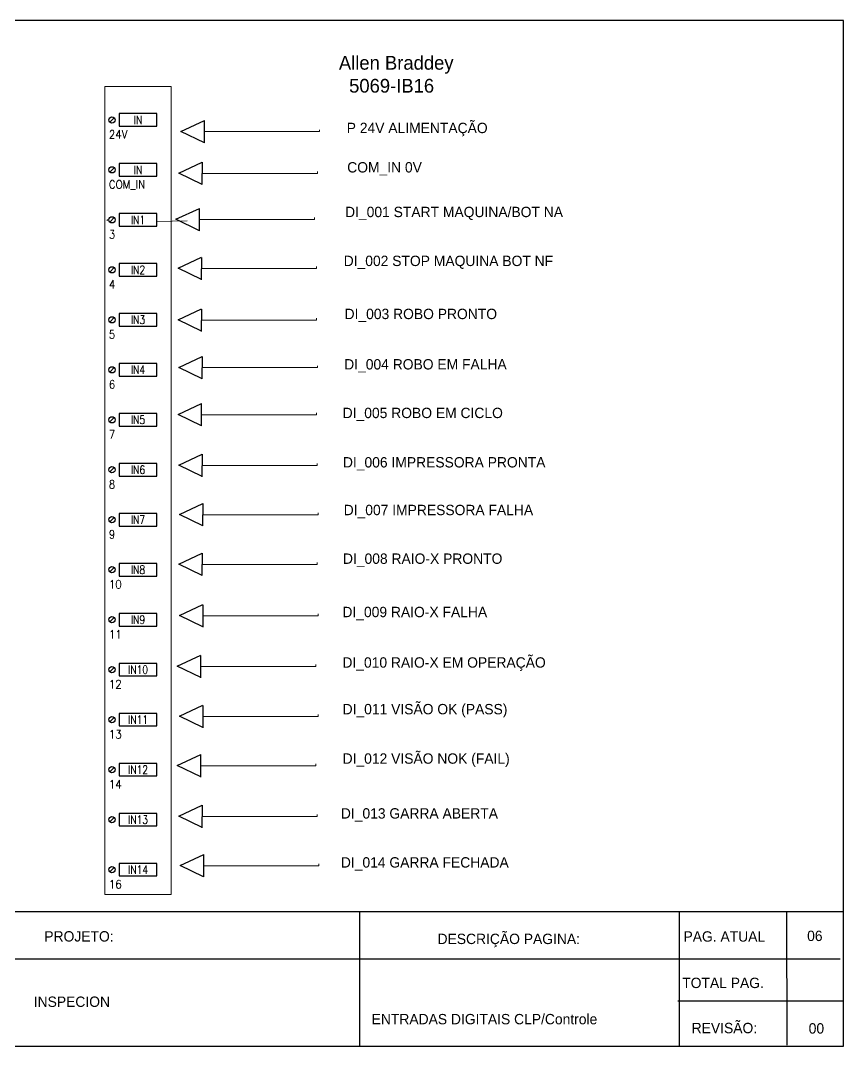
# Model space of a CAD drawing. Extents: x -891 to 6596, y -1 to 298.
# Drawn here: x 1522.9 to 1761.1, y 1.1 to 298.1 of the extents above; entities that cross this region are included whole.
import ezdxf
from ezdxf.enums import TextEntityAlignment as Align

# ---------------------------------------------------------------- set-up
doc = ezdxf.new("R2010")
doc.units = 0
doc.header["$MEASUREMENT"] = 0
for name, color, linetype in [('RED_2.5mm^2', 1, 'Continuous'), ('SYMS', 7, 'Continuous'), ('TAGS', 51, 'Continuous'), ('TERMS', 4, 'Continuous')]:
    doc.layers.add(name, color=color, linetype=linetype)
doc.styles.add('WD', font='romans.shx')

# ---------------------------------------------------------------- blocks, each defined once
blk = doc.blocks.new('PLCIO_BF5C')
at = {"layer": 'SYMS', "color": 242, "lineweight": 18, "true_color": 0xcd2027}
for p, q in [((0.5, 0.5), (-0.5, 0.5)), ((-0.5, 0.5), (-0.5, -11.625)), ((0.5, -11.625), (0.5, 0.5)), ((-0.5, -11.625), (0.5, -11.625))]:
    blk.add_line(p, q, dxfattribs=at)
at = {"layer": 'SYMS'}
for p, q in [((-0.357, 0.033), (-0.424, -0.033)), ((0.281, 0.094), (-0.281, 0.094)), ((-0.281, 0.094), (-0.281, -0.094)), ((0.281, -0.094), (0.281, 0.094)), ((-0.281, -0.094), (0.281, -0.094)), ((-0.357, -0.717), (-0.424, -0.783)), ((0.281, -0.656), (-0.281, -0.656)), ((-0.281, -0.656), (-0.281, -0.844)), ((0.281, -0.844), (0.281, -0.656)), ((-0.281, -0.844), (0.281, -0.844)), ((-0.357, -1.467), (-0.424, -1.533)), ((0.281, -1.406), (-0.281, -1.406)), ((-0.281, -1.406), (-0.281, -1.594)), ((0.281, -1.594), (0.281, -1.406)), ((-0.281, -1.594), (0.281, -1.594)), ((-0.357, -2.217), (-0.424, -2.283)), ((0.281, -2.156), (-0.281, -2.156)), ((-0.281, -2.156), (-0.281, -2.344)), ((0.281, -2.344), (0.281, -2.156)), ((-0.281, -2.344), (0.281, -2.344)), ((0.281, -2.906), (-0.281, -2.906)), ((-0.281, -2.906), (-0.281, -3.094)), ((0.281, -3.094), (0.281, -2.906)), ((-0.357, -2.967), (-0.424, -3.033)), ((-0.281, -3.094), (0.281, -3.094)), ((0.281, -3.656), (-0.281, -3.656)), ((-0.281, -3.656), (-0.281, -3.844)), ((0.281, -3.844), (0.281, -3.656)), ((-0.357, -3.717), (-0.424, -3.783)), ((-0.281, -3.844), (0.281, -3.844)), ((0.281, -4.406), (-0.281, -4.406)), ((-0.281, -4.406), (-0.281, -4.594)), ((0.281, -4.594), (0.281, -4.406)), ((-0.357, -4.467), (-0.424, -4.533)), ((-0.281, -4.594), (0.281, -4.594)), ((-0.357, -5.217), (-0.424, -5.283)), ((0.281, -5.156), (-0.281, -5.156)), ((-0.281, -5.156), (-0.281, -5.344)), ((0.281, -5.344), (0.281, -5.156)), ((-0.281, -5.344), (0.281, -5.344)), ((-0.357, -5.967), (-0.424, -6.033)), ((0.281, -5.906), (-0.281, -5.906)), ((-0.281, -5.906), (-0.281, -6.094)), ((0.281, -6.094), (0.281, -5.906)), ((-0.281, -6.094), (0.281, -6.094)), ((-0.357, -6.717), (-0.424, -6.783)), ((0.281, -6.656), (-0.281, -6.656)), ((-0.281, -6.656), (-0.281, -6.844)), ((0.281, -6.844), (0.281, -6.656)), ((-0.281, -6.844), (0.281, -6.844)), ((-0.357, -7.467), (-0.424, -7.533)), ((0.281, -7.406), (-0.281, -7.406)), ((-0.281, -7.406), (-0.281, -7.594)), ((0.281, -7.594), (0.281, -7.406)), ((-0.281, -7.594), (0.281, -7.594)), ((0.281, -8.156), (-0.281, -8.156)), ((-0.281, -8.156), (-0.281, -8.344)), ((0.281, -8.344), (0.281, -8.156)), ((-0.357, -8.217), (-0.424, -8.283)), ((-0.281, -8.344), (0.281, -8.344)), ((0.281, -8.906), (-0.281, -8.906)), ((-0.281, -8.906), (-0.281, -9.094)), ((0.281, -9.094), (0.281, -8.906)), ((-0.357, -8.967), (-0.424, -9.033)), ((-0.281, -9.094), (0.281, -9.094)), ((0.281, -9.656), (-0.281, -9.656)), ((-0.281, -9.656), (-0.281, -9.844)), ((0.281, -9.844), (0.281, -9.656)), ((-0.357, -9.717), (-0.424, -9.783)), ((-0.281, -9.844), (0.281, -9.844)), ((-0.357, -10.467), (-0.424, -10.533)), ((0.281, -10.406), (-0.281, -10.406)), ((-0.281, -10.406), (-0.281, -10.594)), ((0.281, -10.594), (0.281, -10.406)), ((-0.281, -10.594), (0.281, -10.594)), ((-0.357, -11.217), (-0.424, -11.283)), ((0.281, -11.156), (-0.281, -11.156)), ((-0.281, -11.156), (-0.281, -11.344)), ((0.281, -11.344), (0.281, -11.156)), ((-0.281, -11.344), (0.281, -11.344))]:
    blk.add_line(p, q, dxfattribs=at)
for centre in [(-0.391, 0), (-0.391, -0.75), (-0.391, -1.5), (-0.391, -2.25), (-0.391, -3), (-0.391, -3.75), (-0.391, -4.5), (-0.391, -5.25), (-0.391, -6), (-0.391, -6.75), (-0.391, -7.5), (-0.391, -8.25), (-0.391, -9), (-0.391, -9.75), (-0.391, -10.5), (-0.391, -11.25)]:
    blk.add_circle(centre, 0.0469, dxfattribs=at)
at = {"layer": 'SYMS', "style": 'WD', "width": 0.9}
for tag, p in [('DESCA01', (1.25, 0.031)), ('DESCB01', (1.25, -0.125)), ('DESCC01', (1.25, -0.281)), ('DESCD01', (1.25, -0.438)), ('DESCE01', (1.25, -0.594)), ('DESCA02', (1.25, -0.719)), ('DESCB02', (1.25, -0.875)), ('DESCC02', (1.25, -1.031)), ('DESCD02', (1.25, -1.188)), ('DESCE02', (1.25, -1.344)), ('DESCA03', (1.25, -1.469)), ('DESCB03', (1.25, -1.625)), ('DESCC03', (1.25, -1.781)), ('DESCD03', (1.25, -1.938)), ('DESCE03', (1.25, -2.094)), ('DESCA04', (1.25, -2.219)), ('DESCB04', (1.25, -2.375)), ('DESCC04', (1.25, -2.531)), ('DESCD04', (1.25, -2.688)), ('DESCE04', (1.25, -2.844)), ('DESCA05', (1.25, -2.969)), ('DESCB05', (1.25, -3.125)), ('DESCC05', (1.25, -3.281)), ('DESCD05', (1.25, -3.438)), ('DESCE05', (1.25, -3.594)), ('DESCA06', (1.25, -3.719)), ('DESCB06', (1.25, -3.875)), ('DESCC06', (1.25, -4.031)), ('DESCD06', (1.25, -4.188)), ('DESCE06', (1.25, -4.344)), ('DESCA07', (1.25, -4.469)), ('DESCB07', (1.25, -4.625)), ('DESCC07', (1.25, -4.781)), ('DESCD07', (1.25, -4.938)), ('DESCE07', (1.25, -5.094)), ('DESCA08', (1.25, -5.219)), ('DESCB08', (1.25, -5.375)), ('DESCC08', (1.25, -5.531)), ('DESCD08', (1.25, -5.688)), ('DESCE08', (1.25, -5.844)), ('DESCA09', (1.25, -5.969)), ('DESCB09', (1.25, -6.125)), ('DESCC09', (1.25, -6.281)), ('DESCD09', (1.25, -6.438)), ('DESCE09', (1.25, -6.594)), ('DESCA10', (1.25, -6.719)), ('DESCB10', (1.25, -6.875)), ('DESCC10', (1.25, -7.031)), ('DESCD10', (1.25, -7.188)), ('DESCE10', (1.25, -7.344)), ('DESCA11', (1.25, -7.469)), ('DESCB11', (1.25, -7.625)), ('DESCC11', (1.25, -7.781)), ('DESCD11', (1.25, -7.938)), ('DESCE11', (1.25, -8.094)), ('DESCA12', (1.25, -8.219)), ('DESCB12', (1.25, -8.375)), ('DESCC12', (1.25, -8.531)), ('DESCD12', (1.25, -8.688)), ('DESCE12', (1.25, -8.844)), ('DESCA13', (1.25, -8.969)), ('DESCB13', (1.25, -9.125)), ('DESCC13', (1.25, -9.281)), ('DESCD13', (1.25, -9.438)), ('DESCE13', (1.25, -9.594)), ('DESCA14', (1.25, -9.719)), ('DESCB14', (1.25, -9.875)), ('DESCC14', (1.25, -10.031)), ('DESCD14', (1.25, -10.188)), ('DESCE14', (1.25, -10.344)), ('DESCA15', (1.25, -10.469)), ('DESCB15', (1.25, -10.625)), ('DESCC15', (1.25, -10.781)), ('DESCD15', (1.25, -10.938)), ('DESCE15', (1.25, -11.094)), ('DESCA16', (1.25, -11.219)), ('DESCB16', (1.25, -11.375)), ('DESCC16', (1.25, -11.531)), ('DESCD16', (1.25, -11.688)), ('DESCE16', (1.25, -11.844))]:
    blk.add_attdef(tag, p, '', height=0.125, dxfattribs=at)
at = {"layer": 'SYMS', "style": 'WD', "flags": 1}
for tag, p in [('X4TERM01', (-0.438, 0)), ('X4TERM02', (-0.438, -0.75)), ('X4TERM03', (-0.438, -1.5)), ('X4TERM04', (-0.438, -2.25)), ('X4TERM05', (-0.438, -3)), ('X4TERM06', (-0.438, -3.75)), ('X4TERM07', (-0.438, -4.5)), ('X4TERM08', (-0.438, -5.25)), ('X4TERM09', (-0.438, -6)), ('X4TERM10', (-0.438, -6.75)), ('X4TERM11', (-0.438, -7.5)), ('X4TERM12', (-0.438, -8.25)), ('X4TERM13', (-0.438, -9)), ('X4TERM14', (-0.438, -9.75)), ('X4TERM15', (-0.438, -10.5)), ('X4TERM16', (-0.438, -11.25))]:
    blk.add_attdef(tag, p, '', height=0.01, dxfattribs=at)
at = {"layer": 'SYMS', "style": 'WD', "width": 0.8}
for tag, p in [('TAGA01', (0, 0)), ('TAGA02', (0, -0.75)), ('TAGA03', (0, -1.5)), ('TAGA04', (0, -2.25)), ('TAGA05', (0, -3)), ('TAGA06', (0, -3.75)), ('TAGA07', (0, -4.5)), ('TAGA08', (0, -5.25)), ('TAGA09', (0, -6)), ('TAGA10', (0, -6.75)), ('TAGA11', (0, -7.5)), ('TAGA12', (0, -8.25)), ('TAGA13', (0, -9)), ('TAGA14', (0, -9.75)), ('TAGA15', (0, -10.5)), ('TAGA16', (0, -11.25))]:
    blk.add_attdef(tag, text='', height=0.125, dxfattribs=at).set_placement(p, align=Align.MIDDLE_CENTER)
at = {"layer": 'SYMS', "style": 'WD', "width": 0.9}
for tag, p in [('TERMDESC01', (-0.625, -0.062)), ('TERMDESC02', (-0.625, -0.812)), ('TERMDESC03', (-0.625, -1.562)), ('TERMDESC04', (-0.625, -2.312)), ('TERMDESC05', (-0.625, -3.062)), ('TERMDESC06', (-0.625, -3.812)), ('TERMDESC07', (-0.625, -4.562)), ('TERMDESC08', (-0.625, -5.312)), ('TERMDESC09', (-0.625, -6.062)), ('TERMDESC10', (-0.625, -6.812)), ('TERMDESC11', (-0.625, -7.562)), ('TERMDESC12', (-0.625, -8.312)), ('TERMDESC13', (-0.625, -9.062)), ('TERMDESC14', (-0.625, -9.812)), ('TERMDESC15', (-0.625, -10.562)), ('TERMDESC16', (-0.625, -11.312))]:
    blk.add_attdef(tag, text='', height=0.125, dxfattribs=at).set_placement(p, align=Align.TOP_RIGHT)
for tag, p in [('TERM01', (-0.438, -0.156)), ('TERM02', (-0.438, -0.906)), ('TERM03', (-0.438, -1.656)), ('TERM04', (-0.438, -2.406)), ('TERM05', (-0.438, -3.156)), ('TERM06', (-0.438, -3.906)), ('TERM07', (-0.438, -4.656)), ('TERM08', (-0.438, -5.406)), ('TERM09', (-0.438, -6.156)), ('TERM10', (-0.438, -6.906)), ('TERM11', (-0.438, -7.656)), ('TERM12', (-0.438, -8.406)), ('TERM13', (-0.438, -9.156)), ('TERM14', (-0.438, -9.906)), ('TERM15', (-0.438, -10.656)), ('TERM16', (-0.438, -11.406))]:
    blk.add_attdef(tag, text='', height=0.125, dxfattribs=at).set_placement(p, align=Align.TOP_LEFT)

msp = doc.modelspace()

# ---------------------------------------------------------------- linework, layer by layer
for p, q in [((1761.115, 298.113), (1341.115, 298.113)), ((1761.115, 1.113), (1761.115, 298.113)), ((1621.115, 1.113), (1621.101, 39.947)), ((1744.766, 1.445), (1744.742, 40.171)), ((1341.115, 1.113), (1761.115, 1.113))]:
    msp.add_line(p, q)
at = {"color": 146, "true_color": 0x105689}
for p, q in [((1569.313, 266.026), (1576.129, 269.171)), ((1576.137, 262.672), (1576.154, 269.147)), ((1576.113, 262.711), (1569.313, 266.026)), ((1568.678, 253.941), (1575.494, 257.085)), ((1575.502, 250.587), (1575.518, 257.061)), ((1575.477, 250.625), (1568.678, 253.941)), ((1567.879, 240.577), (1574.695, 243.721)), ((1574.703, 237.222), (1574.72, 243.697)), ((1574.679, 237.261), (1567.879, 240.577)), ((1568.478, 226.414), (1575.294, 229.559)), ((1575.302, 223.06), (1575.319, 229.535)), ((1575.278, 223.099), (1568.478, 226.414)), ((1568.478, 211.455), (1575.294, 214.599)), ((1575.302, 208.1), (1575.319, 214.575)), ((1575.278, 208.139), (1568.478, 211.455)), ((1568.678, 197.691), (1575.494, 200.836)), ((1575.502, 194.337), (1575.518, 200.811)), ((1575.477, 194.376), (1568.678, 197.691)), ((1568.465, 184.067), (1575.281, 187.211)), ((1575.289, 180.712), (1575.306, 187.187)), ((1575.265, 180.751), (1568.465, 184.067)), ((1568.669, 169.39), (1575.485, 172.534)), ((1575.493, 166.036), (1575.51, 172.51)), ((1575.469, 166.074), (1568.669, 169.39)), ((1568.873, 155.122), (1575.689, 158.266)), ((1575.697, 151.767), (1575.714, 158.242)), ((1575.673, 151.806), (1568.873, 155.122)), ((1568.672, 140.735), (1575.488, 143.879)), ((1575.496, 137.38), (1575.512, 143.855)), ((1575.472, 137.419), (1568.672, 140.735)), ((1568.876, 125.854), (1575.692, 128.998)), ((1575.7, 122.5), (1575.716, 128.974)), ((1575.676, 122.538), (1568.876, 125.854)), ((1568.264, 111.178), (1575.08, 114.322)), ((1575.088, 107.824), (1575.104, 114.298)), ((1575.064, 107.862), (1568.264, 111.178)), ((1568.876, 96.705), (1575.692, 99.849)), ((1575.7, 93.351), (1575.716, 99.825)), ((1575.676, 93.389), (1568.876, 96.705)), ((1568.264, 82.437), (1575.08, 85.581)), ((1575.088, 79.082), (1575.104, 85.557)), ((1575.064, 79.121), (1568.264, 82.437)), ((1568.672, 67.76), (1575.488, 70.904)), ((1575.496, 64.406), (1575.512, 70.88)), ((1575.472, 64.444), (1568.672, 67.76)), ((1569.08, 53.491), (1575.896, 56.636)), ((1575.904, 50.137), (1575.92, 56.612)), ((1575.88, 50.176), (1569.08, 53.491))]:
    msp.add_line(p, q, dxfattribs=at)
at = {"linetype": 'Continuous'}
for p, q in [((1341.274, 40.128), (1761.113, 40.13)), ((1713.578, 40.133), (1713.583, 1.058)), ((1713.282, 26.373), (1387.467, 26.336)), ((1713.224, 26.397), (1760.143, 26.397)), ((1713.134, 14.315), (1760.955, 14.315))]:
    msp.add_line(p, q, dxfattribs=at)
at = {"layer": 'RED_2.5mm^2', "color": 146, "lineweight": 18, "true_color": 0x105689}
for p, q in [((1576.14, 265.948), (1576.14, 265.767)), ((1576.201, 265.936), (1609.437, 265.936)), ((1609.437, 265.936), (1609.437, 266.508)), ((1575.505, 253.862), (1575.504, 253.681)), ((1575.566, 253.85), (1608.801, 253.85)), ((1608.801, 253.85), (1608.801, 254.423)), ((1608.003, 240.486), (1608.003, 241.058)), ((1547.99, 240.147), (1547.99, 240.397)), ((1547.99, 240.397), (1548.44, 240.397)), ((1574.706, 240.498), (1574.706, 240.317)), ((1574.767, 240.486), (1608.003, 240.486)), ((1575.305, 226.336), (1575.305, 226.155)), ((1575.366, 226.324), (1608.602, 226.324)), ((1608.602, 226.324), (1608.602, 226.896)), ((1575.305, 211.376), (1575.305, 211.195)), ((1575.366, 211.364), (1608.602, 211.364)), ((1608.602, 211.364), (1608.602, 211.936)), ((1575.505, 197.613), (1575.504, 197.432)), ((1575.566, 197.601), (1608.801, 197.601)), ((1608.801, 197.601), (1608.801, 198.173)), ((1608.589, 183.976), (1608.589, 184.549)), ((1575.292, 183.988), (1575.292, 183.807)), ((1575.353, 183.976), (1608.589, 183.976)), ((1608.793, 169.299), (1608.793, 169.872)), ((1575.496, 169.312), (1575.496, 169.131)), ((1575.557, 169.299), (1608.793, 169.299)), ((1575.7, 155.043), (1575.7, 154.862)), ((1575.761, 155.031), (1608.997, 155.031)), ((1608.997, 155.031), (1608.997, 155.603)), ((1575.499, 140.656), (1575.499, 140.475)), ((1575.56, 140.644), (1608.796, 140.644)), ((1608.796, 140.644), (1608.796, 141.216)), ((1575.703, 125.776), (1575.703, 125.595)), ((1575.764, 125.763), (1609, 125.763)), ((1609, 125.763), (1609, 126.336)), ((1575.091, 111.1), (1575.091, 110.918)), ((1575.152, 111.087), (1608.388, 111.087)), ((1608.388, 111.087), (1608.388, 111.66)), ((1575.703, 96.627), (1575.703, 96.446)), ((1575.764, 96.615), (1609, 96.615)), ((1609, 96.615), (1609, 97.187)), ((1575.091, 82.358), (1575.091, 82.177)), ((1575.152, 82.346), (1608.388, 82.346)), ((1608.388, 82.346), (1608.388, 82.918)), ((1575.499, 67.682), (1575.499, 67.501)), ((1575.56, 67.669), (1608.796, 67.669)), ((1608.796, 67.669), (1608.796, 68.242)), ((1609.204, 53.401), (1609.204, 53.973)), ((1575.907, 53.413), (1575.907, 53.232)), ((1575.968, 53.401), (1609.204, 53.401))]:
    msp.add_line(p, q, dxfattribs=at)
at = {"layer": 'RED_2.5mm^2', "color": 18, "lineweight": 18, "true_color": 0x000000}
msp.add_line((1571.126, 240.147), (1562.475, 239.969), dxfattribs=at)

# ---------------------------------------------------------------- block references
at = {"layer": 'SYMS', "color": 242, "lineweight": 18, "true_color": 0xcd2027}
ref = msp.add_blockref('PLCIO_BF5C', (1556.882, 269.343), dxfattribs=dict(at, xscale=19.29710263002374, yscale=19.29710263002374, zscale=19.29710263002374))
ref.add_attrib('TERM01', '24V', dxfattribs={"layer": 'TERMS', "height": 2.4121, "style": 'WD', "width": 0.9}).set_placement((1548.44, 266.328), align=Align.TOP_LEFT)
ref.add_attrib('TAGA01', 'IN', dxfattribs={"layer": 'TAGS', "height": 2.4121, "style": 'WD', "width": 0.8}).set_placement((1556.882, 269.343), align=Align.MIDDLE_CENTER)
ref.add_attrib('TERM02', 'COM_IN', dxfattribs={"layer": 'TERMS', "height": 2.4121, "style": 'WD', "width": 0.9}).set_placement((1548.44, 251.855), align=Align.TOP_LEFT)
ref.add_attrib('TAGA02', 'IN', dxfattribs={"layer": 'TAGS', "height": 2.4121, "style": 'WD', "width": 0.8}).set_placement((1556.882, 254.87), align=Align.MIDDLE_CENTER)
ref.add_attrib('TERM03', '3', dxfattribs={"layer": 'TERMS', "height": 2.412, "style": 'WD', "width": 0.9}).set_placement((1548.44, 237.382), align=Align.TOP_LEFT)
ref.add_attrib('TAGA03', 'IN1', dxfattribs={"layer": 'TAGS', "height": 2.4121, "style": 'WD', "width": 0.8}).set_placement((1556.882, 240.397), align=Align.MIDDLE_CENTER)
ref.add_attrib('TERM04', '4', dxfattribs={"layer": 'TERMS', "height": 2.412, "style": 'WD', "width": 0.9}).set_placement((1548.44, 222.909), align=Align.TOP_LEFT)
ref.add_attrib('TAGA04', 'IN2', dxfattribs={"layer": 'TAGS', "height": 2.4121, "style": 'WD', "width": 0.8}).set_placement((1556.882, 225.924), align=Align.MIDDLE_CENTER)
ref.add_attrib('TERM05', '5', dxfattribs={"layer": 'TERMS', "height": 2.412, "style": 'WD', "width": 0.9}).set_placement((1548.44, 208.436), align=Align.TOP_LEFT)
ref.add_attrib('TAGA05', 'IN3', dxfattribs={"layer": 'TAGS', "height": 2.4121, "style": 'WD', "width": 0.8}).set_placement((1556.882, 211.452), align=Align.MIDDLE_CENTER)
ref.add_attrib('TERM06', '6', dxfattribs={"layer": 'TERMS', "height": 2.412, "style": 'WD', "width": 0.9}).set_placement((1548.44, 193.964), align=Align.TOP_LEFT)
ref.add_attrib('TAGA06', 'IN4', dxfattribs={"layer": 'TAGS', "height": 2.4121, "style": 'WD', "width": 0.8}).set_placement((1556.882, 196.979), align=Align.MIDDLE_CENTER)
ref.add_attrib('TERM07', '7', dxfattribs={"layer": 'TERMS', "height": 2.412, "style": 'WD', "width": 0.9}).set_placement((1548.44, 179.491), align=Align.TOP_LEFT)
ref.add_attrib('TAGA07', 'IN5', dxfattribs={"layer": 'TAGS', "height": 2.4121, "style": 'WD', "width": 0.8}).set_placement((1556.882, 182.506), align=Align.MIDDLE_CENTER)
ref.add_attrib('TERM08', '8', dxfattribs={"layer": 'TERMS', "height": 2.412, "style": 'WD', "width": 0.9}).set_placement((1548.44, 165.018), align=Align.TOP_LEFT)
ref.add_attrib('TAGA08', 'IN6', dxfattribs={"layer": 'TAGS', "height": 2.4121, "style": 'WD', "width": 0.8}).set_placement((1556.882, 168.033), align=Align.MIDDLE_CENTER)
ref.add_attrib('TERM09', '9', dxfattribs={"layer": 'TERMS', "height": 2.412, "style": 'WD', "width": 0.9}).set_placement((1548.44, 150.545), align=Align.TOP_LEFT)
ref.add_attrib('TAGA09', 'IN7', dxfattribs={"layer": 'TAGS', "height": 2.4121, "style": 'WD', "width": 0.8}).set_placement((1556.882, 153.56), align=Align.MIDDLE_CENTER)
ref.add_attrib('TERM10', '10', dxfattribs={"layer": 'TERMS', "height": 2.4121, "style": 'WD', "width": 0.9}).set_placement((1548.44, 136.072), align=Align.TOP_LEFT)
ref.add_attrib('TAGA10', 'IN8', dxfattribs={"layer": 'TAGS', "height": 2.4121, "style": 'WD', "width": 0.8}).set_placement((1556.882, 139.088), align=Align.MIDDLE_CENTER)
ref.add_attrib('TERM11', '11', dxfattribs={"layer": 'TERMS', "height": 2.4121, "style": 'WD', "width": 0.9}).set_placement((1548.44, 121.6), align=Align.TOP_LEFT)
ref.add_attrib('TAGA11', 'IN9', dxfattribs={"layer": 'TAGS', "height": 2.4121, "style": 'WD', "width": 0.8}).set_placement((1556.882, 124.615), align=Align.MIDDLE_CENTER)
ref.add_attrib('TERM12', '12', dxfattribs={"layer": 'TERMS', "height": 2.4121, "style": 'WD', "width": 0.9}).set_placement((1548.44, 107.127), align=Align.TOP_LEFT)
ref.add_attrib('TAGA12', 'IN10', dxfattribs={"layer": 'TAGS', "height": 2.4121, "style": 'WD', "width": 0.8}).set_placement((1556.882, 110.142), align=Align.MIDDLE_CENTER)
ref.add_attrib('TERM13', '13', dxfattribs={"layer": 'TERMS', "height": 2.4121, "style": 'WD', "width": 0.9}).set_placement((1548.44, 92.654), align=Align.TOP_LEFT)
ref.add_attrib('TAGA13', 'IN11', dxfattribs={"layer": 'TAGS', "height": 2.4121, "style": 'WD', "width": 0.8}).set_placement((1556.882, 95.669), align=Align.MIDDLE_CENTER)
ref.add_attrib('TERM14', '14', dxfattribs={"layer": 'TERMS', "height": 2.4121, "style": 'WD', "width": 0.9}).set_placement((1548.44, 78.181), align=Align.TOP_LEFT)
ref.add_attrib('TAGA14', 'IN12', dxfattribs={"layer": 'TAGS', "height": 2.4121, "style": 'WD', "width": 0.8}).set_placement((1556.882, 81.196), align=Align.MIDDLE_CENTER)
ref.add_attrib('TAGA15', 'IN13', dxfattribs={"layer": 'TAGS', "height": 2.4121, "style": 'WD', "width": 0.8}).set_placement((1556.882, 66.723), align=Align.MIDDLE_CENTER)
ref.add_attrib('TERM16', '16', dxfattribs={"layer": 'TERMS', "height": 2.4121, "style": 'WD', "width": 0.9}).set_placement((1548.44, 49.235), align=Align.TOP_LEFT)
ref.add_attrib('TAGA16', 'IN14', dxfattribs={"layer": 'TAGS', "height": 2.4121, "style": 'WD', "width": 0.8}).set_placement((1556.882, 52.251), align=Align.MIDDLE_CENTER)

# ---------------------------------------------------------------- texts
for s, p in [('P 24V ALIMENTAÇÃO', (1617.304, 265.508)), ('COM_IN 0V', (1617.445, 254.11)), ('DI_001 START MAQUINA/BOT NA', (1616.839, 241.186)), ('DI_002 STOP MAQUINA BOT NF', (1616.43, 227.022)), ('DI_003 ROBO PRONTO', (1616.68, 211.658)), ('DI_004 ROBO EM FALHA', (1616.576, 197.078)), ('DI_005 ROBO EM CICLO', (1616.138, 182.997)), ('DI_006 IMPRESSORA PRONTA', (1616.205, 168.703)), ('DI_007 IMPRESSORA FALHA', (1616.432, 154.89)), ('DI_008 RAIO-X PRONTO', (1616.224, 140.802)), ('DI_009 RAIO-X FALHA', (1616.058, 125.357)), ('DI_010 RAIO-X EM OPERAÇÃO', (1616.058, 110.743)), ('DI_011 VISÃO OK (PASS)', (1616.112, 97.231)), ('DI_012 VISÃO NOK (FAIL)', (1616.112, 82.926)), ('DI_013 GARRA ABERTA', (1615.611, 67.044)), ('DI_014 GARRA FECHADA', (1615.611, 52.858)), ('PROJETO:', (1529.762, 31.442)), ('DESCRIÇÃO PAGINA:', (1643.599, 30.713)), ('PAG. ATUAL', (1714.805, 31.408)), ('06', (1750.595, 31.59)), ('TOTAL PAG.', (1714.441, 17.973)), ('INSPECION', (1526.701, 12.516)), ('ENTRADAS DIGITAIS CLP/Controle', (1624.52, 7.478)), ('REVISÃO:', (1717.166, 4.901)), ('00', (1751.046, 4.797))]:
    msp.add_text(s, height=3).set_placement(p)
at = {"insert": (1615.039, 287.863), "char_height": 3.98649, "attachment_point": 1}
msp.add_mtext_dynamic_manual_height_columns('{\\C242;\\c2564301;Allen Braddey\\P  5069-IB16}', width=48.12017, gutter_width=19.932, heights=[23.919], dxfattribs=at)

doc.saveas('drawing.dxf')
